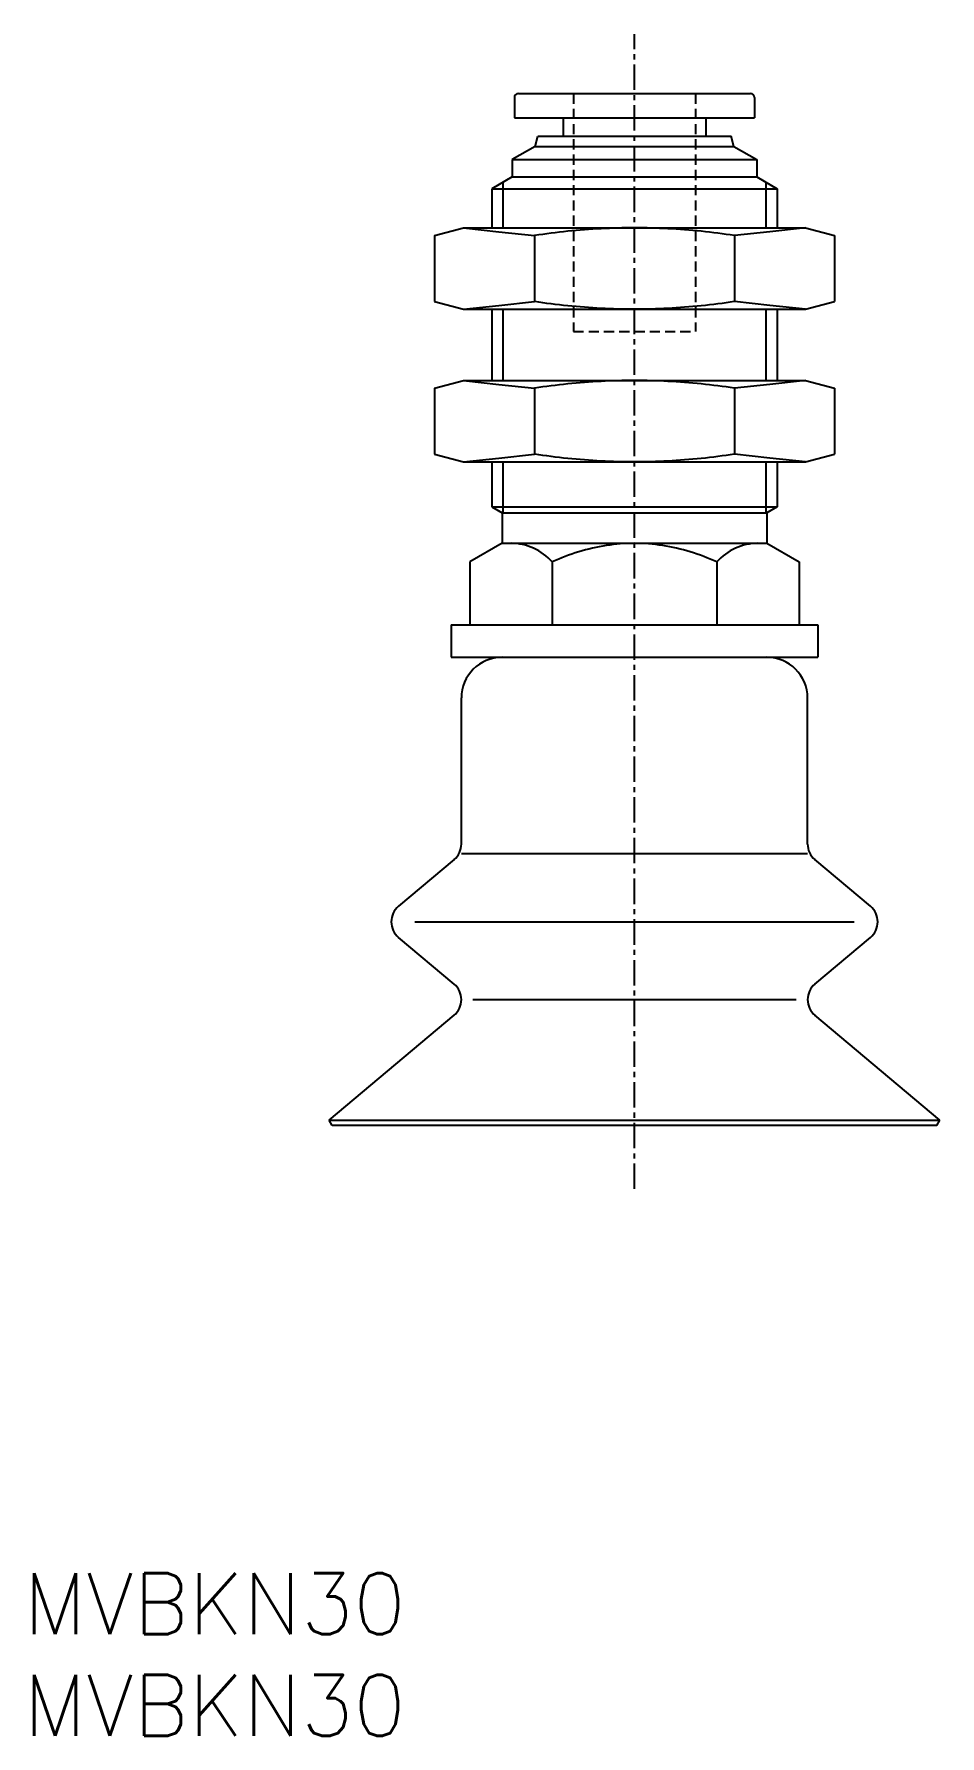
# Model space of a CAD drawing. Extents: x 0.5 to 45, y 0 to 83.6.
import ezdxf

# ---------------------------------------------------------------- set-up
doc = ezdxf.new("R2010")
doc.units = 0
doc.linetypes.add('CENTER', pattern=[2, 1.25, -0.25, 0.25, -0.25])
doc.linetypes.add('DASHED', pattern=[0.75, 0.5, -0.25])
doc.layers.get('0').update_dxf_attribs({"linetype": 'CONTINUOUS'})
doc.layers.add('CENTER', color=1, linetype='CENTER')
doc.styles.get("Standard").update_dxf_attribs({"font": 'txt.shx'})

# ---------------------------------------------------------------- blocks, each defined once
blk = doc.blocks.new('*U8')
at = {"color": 7, "linetype": 'CONTINUOUS'}
blk.add_text('MVBKN30', height=3, dxfattribs=at).set_placement((0, 0))
blk = doc.blocks.new('*U9')
at = {"color": 7, "linetype": 'CONTINUOUS'}
blk.add_text('MVBKN30', height=3, dxfattribs=at).set_placement((0, 5))

msp = doc.modelspace()

# ---------------------------------------------------------------- linework, layer by layer
at = {"color": 7, "linetype": 'CONTINUOUS'}
for p, q in [((24.1, 80.5), (24.1, 79.5)), ((24.3, 80.7), (35.7, 80.7)), ((35.9, 80.5), (35.9, 79.5)), ((24.1, 79.5), (35.9, 79.5)), ((26.5, 79.5), (26.5, 78.6)), ((33.5, 79.5), (33.5, 78.6)), ((25.116, 78.1), (24, 77.456)), ((25.116, 78.1), (25.25, 78.6)), ((25.116, 78.1), (34.884, 78.1)), ((25.25, 78.6), (34.75, 78.6)), ((34.884, 78.1), (34.75, 78.6)), ((34.884, 78.1), (36, 77.456)), ((24, 77.456), (24, 76.6)), ((24, 77.456), (36, 77.456)), ((36, 77.456), (36, 76.6)), ((24, 76.6), (23, 76.023)), ((23.542, 76.335), (23.542, 74.1)), ((24, 76.6), (36, 76.6)), ((36, 76.6), (37, 76.023)), ((36.458, 76.335), (36.458, 74.1)), ((23, 76.023), (23, 74.1)), ((23, 76.023), (37, 76.023)), ((37, 76.023), (37, 74.1)), ((20.185, 73.721), (21.6, 74.1)), ((20.185, 73.721), (20.185, 70.479)), ((21.6, 74.1), (38.4, 74.1)), ((25.093, 73.721), (25.093, 70.479)), ((34.907, 73.721), (34.907, 70.479)), ((38.4, 74.1), (39.815, 73.721)), ((39.815, 73.721), (39.815, 70.479)), ((20.185, 70.479), (21.6, 70.1)), ((38.4, 70.1), (39.815, 70.479)), ((21.6, 70.1), (38.4, 70.1)), ((23, 70.1), (23, 66.6)), ((23.542, 70.1), (23.542, 66.6)), ((36.458, 70.1), (36.458, 66.6)), ((37, 70.1), (37, 66.6)), ((20.185, 66.221), (21.6, 66.6)), ((20.185, 66.221), (20.185, 62.979)), ((21.6, 66.6), (38.4, 66.6)), ((25.093, 66.221), (25.093, 62.979)), ((34.907, 66.221), (34.907, 62.979)), ((38.4, 66.6), (39.815, 66.221)), ((39.815, 66.221), (39.815, 62.979)), ((20.185, 62.979), (21.6, 62.6)), ((38.4, 62.6), (39.815, 62.979)), ((21.6, 62.6), (38.4, 62.6)), ((23, 62.6), (23, 60.389)), ((23.542, 62.6), (23.542, 60.1)), ((36.458, 62.6), (36.458, 60.1)), ((37, 62.6), (37, 60.389)), ((23, 60.389), (37, 60.389)), ((23, 60.389), (23.5, 60.1)), ((37, 60.389), (36.5, 60.1)), ((23.5, 60.1), (23.5, 58.6)), ((23.5, 60.1), (36.5, 60.1)), ((36.5, 60.1), (36.5, 58.6)), ((23.5, 58.6), (21.917, 57.686)), ((23.5, 58.6), (36.5, 58.6)), ((36.5, 58.6), (38.083, 57.686)), ((21.917, 57.686), (21.917, 54.6)), ((25.959, 57.686), (25.959, 54.6)), ((34.041, 57.686), (34.041, 54.6)), ((38.083, 57.686), (38.083, 54.6)), ((21, 54.6), (21, 53)), ((21, 54.6), (39, 54.6)), ((39, 54.6), (39, 53)), ((21, 53), (39, 53)), ((21.5, 43.823), (21.5, 51)), ((38.5, 43.823), (38.5, 51)), ((21.143, 43.057), (18.413, 40.766)), ((21.5, 43.356), (38.5, 43.356)), ((41.587, 40.766), (38.857, 43.057)), ((19.211, 40), (40.789, 40)), ((21.141, 36.945), (18.413, 39.234)), ((38.859, 36.945), (41.587, 39.234)), ((22.054, 36.179), (37.946, 36.179)), ((15, 30.26), (21.141, 35.413)), ((45, 30.26), (38.859, 35.413)), ((15.15, 30), (15, 30.26)), ((15, 30.26), (45, 30.26)), ((44.85, 30), (45, 30.26)), ((44.85, 30), (15.15, 30))]:
    msp.add_line(p, q, dxfattribs=at)
at = {"color": 3, "linetype": 'DASHED'}
for p, q in [((27, 80.7), (27, 69)), ((33, 80.7), (33, 69)), ((27, 69), (33, 69))]:
    msp.add_line(p, q, dxfattribs=at)
at = {"color": 7, "linetype": 'CONTINUOUS'}
for points in [[(21.6, 74.1), (23.346, 73.91), (25.093, 73.721)], [(38.4, 74.1), (36.654, 73.91), (34.907, 73.721)], [(21.6, 70.1), (23.346, 70.29), (25.093, 70.479)], [(38.4, 70.1), (36.654, 70.29), (34.907, 70.479)], [(21.6, 66.6), (23.346, 66.41), (25.093, 66.221)], [(38.4, 66.6), (36.654, 66.41), (34.907, 66.221)], [(21.6, 62.6), (23.346, 62.79), (25.093, 62.979)], [(38.4, 62.6), (36.654, 62.79), (34.907, 62.979)]]:
    msp.add_lwpolyline(points, dxfattribs=at)
for points in [[(34.907, 73.721, 0.025379), (31.643, 74.057, 0.025956), (28.358, 74.057, 0.025382), (25.093, 73.721)], [(34.907, 70.479, -0.025379), (31.643, 70.143, -0.025956), (28.358, 70.143, -0.025382), (25.093, 70.479)], [(34.907, 66.221, 0.025379), (31.643, 66.557, 0.025956), (28.358, 66.557, 0.025382), (25.093, 66.221)], [(34.907, 62.979, -0.025379), (31.643, 62.643, -0.025956), (28.358, 62.643, -0.025382), (25.093, 62.979)], [(34.041, 57.686, 0.067071), (31.385, 58.49, 0.079618), (28.613, 58.49, 0.067027), (25.959, 57.686)]]:
    msp.add_lwpolyline(points, format="xyb", dxfattribs=at)
for centre, radius, start, end in [((24.3, 80.5), 0.2, 90, 180), ((35.7, 80.5), 0.2, 0, 90), ((23.938, 55.909), 2.691, 41.32951, 90), ((36.062, 55.909), 2.691, 90, 138.67049), ((23.5, 51), 2, 90, 180), ((36.5, 51), 2, 0, 90), ((20.5, 43.823), 1, 310.00001, 0), ((39.5, 43.823), 1, 180, 230.00003), ((19.056, 40), 1, 130.00001, 229.99999), ((40.944, 40), 1, 310.00001, 49.99999), ((20.498, 36.179), 1, 310.00001, 49.99999), ((39.502, 36.179), 1, 130.00001, 229.99999)]:
    msp.add_arc(centre, radius, start, end, dxfattribs=at)
at = {"layer": 'CENTER', "color": 1, "linetype": 'CENTER'}
msp.add_line((30, 26.876), (30, 83.622), dxfattribs=at)

# ---------------------------------------------------------------- block references
at = {"color": 7, "linetype": 'CONTINUOUS'}
for name in ['*U9', '*U8']:
    msp.add_blockref(name, (0, 0), dxfattribs=at)

doc.saveas('drawing.dxf')
